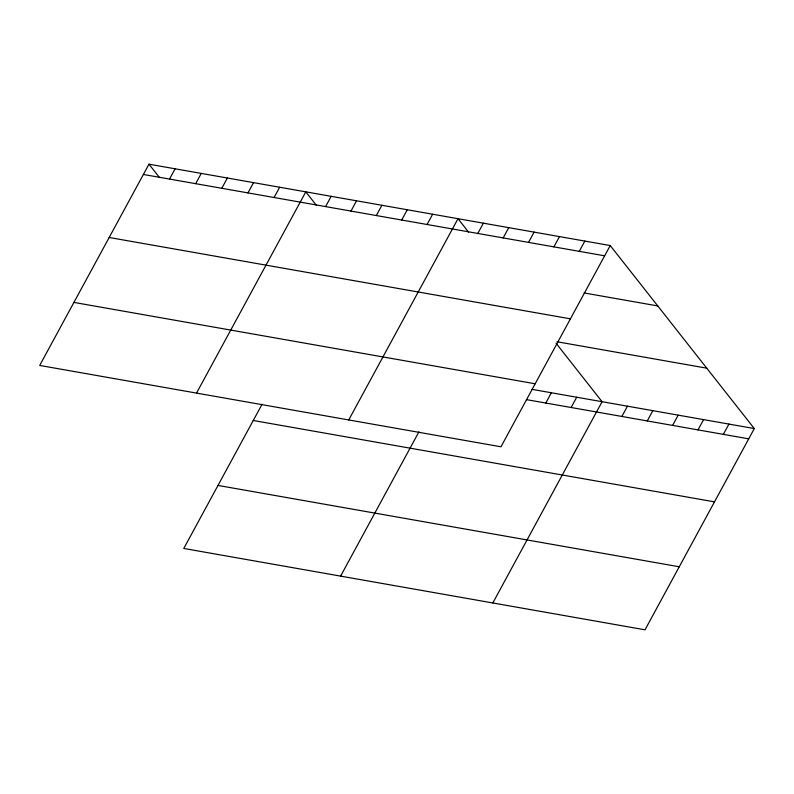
<?xml version="1.0" encoding="UTF-8"?>
<svg xmlns="http://www.w3.org/2000/svg" width="794" height="794" viewBox="0 0 794 794"><rect width="100%" height="100%" fill="white"/><g stroke="black" fill="none" stroke-linecap="round" stroke-linejoin="round"><path stroke-width="1.19" d="M148.974 164.189L39.7 365.439L500.954 446.794L610.219 245.545L148.974 164.189L159.534 177.608M169.529 179.077L175.107 168.804M195.671 183.682L201.249 173.41M221.804 188.297L227.382 178.025M247.946 192.902L253.524 182.63M274.079 197.517L279.657 187.245M196.525 393.099L305.799 191.85L316.359 205.279M325.59 206.599L331.167 196.326M350.958 211.075L356.536 200.803M262.099 404.196L183.781 548.456L645.026 629.811L754.3 428.562L610.219 245.545M376.326 215.551L381.904 205.279M401.695 220.027L407.272 209.755M427.063 224.494L432.641 214.231M348.735 419.947L458.009 218.697L468.569 232.126M477.799 233.446L483.377 223.174M503.168 237.922L508.746 227.65M340.606 576.116L418.924 431.857M528.536 242.398L534.114 232.126M553.904 246.874L559.482 236.602M579.273 251.351L584.85 241.078M545.776 403.034L551.354 392.762M571.144 407.511L576.722 397.238M492.816 602.964L602.09 401.714L556.048 343.236M621.881 416.453L627.459 406.191M647.249 420.929L652.827 410.657M672.617 425.405L678.195 415.133M697.986 429.882L703.563 419.609M723.354 434.358L728.932 424.085M143.396 174.462L604.641 255.817M584.076 292.946L657.769 305.938M109.175 237.485L570.429 318.841M556.961 341.748L706.749 368.168M73.921 302.415L535.166 383.78M532.02 389.348L754.3 428.562M526.442 399.62L748.722 438.834M253.256 420.492L714.501 501.858M218.003 485.432L679.247 566.787"/></g></svg>
